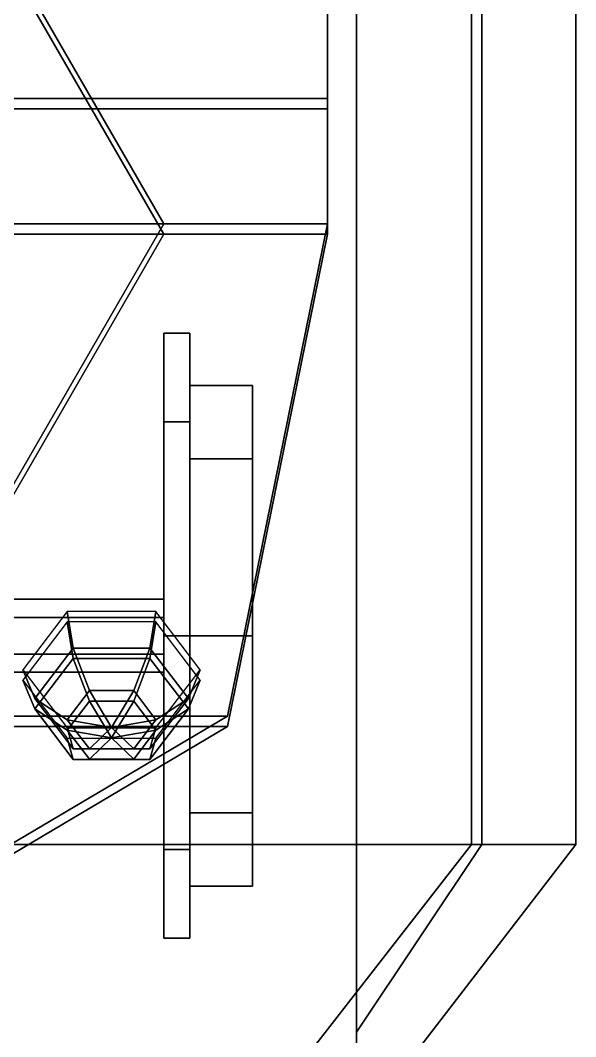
# Model space of a CAD drawing. Header units: millimetres. Extents: x -1.5 to 3, y -8.1 to 12.
# Drawn here: x 0.435 to 1.5, y -6.469 to -4.52 of the extents above; entities that cross this region are included whole.
import ezdxf

# ---------------------------------------------------------------- set-up
doc = ezdxf.new("R2010")
doc.units = ezdxf.units.MM
doc.layers.add('turret', color=2, linetype='Continuous')
doc.layers.add('wheels', color=2, linetype='Continuous')

msp = doc.modelspace()

# ---------------------------------------------------------------- linework, layer by layer
for points in [[(1.08, 6.75, 16.59), (1.08, -6.75, 16.59), (-1.08, -6.75, 16.59), (-1.08, 6.75, 16.59)], [(1.08, 6.75, 0.89), (1.08, -6.75, 0.89), (-1.08, -6.75, 0.89), (-1.08, 6.75, 0.89)], [(1.08, 6.75, -25.61), (1.08, -6.75, -25.61), (-1.08, -6.75, -25.61), (-1.08, 6.75, -25.61)], [(-1.3, -6.1, 1.37), (1.3, -6.1, 1.37), (1.3, 1.85, 1.37), (-1.3, 1.85, 1.37)], [(1.5, -6.1, 18.3), (1.5, -6.1, 17.04), (1.5, -1.22, 17.04), (1.5, -1.22, 18.3)], [(1.5, -6.1, -23.9), (1.5, -6.1, -25.16), (1.5, -1.22, -25.16), (1.5, -1.22, -23.9)], [(1.3, -1.54, 2.6), (1.3, -1.54, 1.37), (1.3, -6.1, 1.37), (1.3, -6.1, 2.6)], [(1.3, -1.54, 2.6), (1.3, -6.1, 2.6), (1.5, -6.1, 2.6), (1.5, -1.54, 2.6)], [(1.5, -6.1, 2.6), (1.5, -6.1, 1.34), (1.5, -1.54, 1.34), (1.5, -1.54, 2.6)], [(-1.3, -6.1, 17.07), (1.3, -6.1, 17.07), (1.3, -2.72, 17.07), (-1.3, -2.72, 17.07)], [(-1.3, -6.1, -25.13), (1.3, -6.1, -25.13), (1.3, -2.72, -25.13), (-1.3, -2.72, -25.13)], [(1.3, -2.72, 18.3), (1.3, -2.72, 17.07), (1.3, -6.1, 17.07), (1.3, -6.1, 18.3)], [(1.3, -2.72, 18.3), (1.3, -6.1, 18.3), (1.5, -6.1, 18.3), (1.5, -2.72, 18.3)], [(1.3, -2.72, -23.9), (1.3, -6.1, -23.9), (1.5, -6.1, -23.9), (1.5, -2.72, -23.9)], [(1.3, -2.72, -23.9), (1.3, -2.72, -25.13), (1.3, -6.1, -25.13), (1.3, -6.1, -23.9)], [(1.08, -3.23, 15.87), (1.08, -6.46, 15.87), (1.08, -6.646, 17.04), (1.08, -3.23, 17.04)], [(1.32, -3.23, 15.87), (1.32, -6.1, 15.87), (1.08, -6.46, 15.87), (1.08, -3.23, 15.87)], [(1.08, -3.23, 0.17), (1.08, -6.46, 0.17), (1.08, -6.646, 1.34), (1.08, -3.23, 1.34)], [(1.32, -3.23, 0.17), (1.32, -6.1, 0.17), (1.08, -6.46, 0.17), (1.08, -3.23, 0.17)], [(1.32, -3.23, -26.33), (1.32, -6.1, -26.33), (1.08, -6.46, -26.33), (1.08, -3.23, -26.33)], [(1.08, -3.23, -26.33), (1.08, -6.46, -26.33), (1.08, -6.646, -25.16), (1.08, -3.23, -25.16)], [(1.5, -6.1, 17.04), (1.32, -6.1, 15.87), (1.32, -3.23, 15.87), (1.5, -3.23, 17.04)], [(1.5, -6.1, 1.34), (1.32, -6.1, 0.17), (1.32, -3.23, 0.17), (1.5, -3.23, 1.34)], [(1.5, -6.1, -25.16), (1.32, -6.1, -26.33), (1.32, -3.23, -26.33), (1.5, -3.23, -25.16)], [(-0.95, -6.55, 17.07), (0.95, -6.55, 17.07), (1.3, -6.1, 17.07), (-1.3, -6.1, 17.07)], [(-0.95, -6.55, 1.37), (0.95, -6.55, 1.37), (1.3, -6.1, 1.37), (-1.3, -6.1, 1.37)], [(-0.95, -6.55, -25.13), (0.95, -6.55, -25.13), (1.3, -6.1, -25.13), (-1.3, -6.1, -25.13)], [(1.3, -6.1, 18.3), (1.3, -6.1, 17.07), (0.95, -6.55, 17.07), (0.95, -6.55, 18.3)], [(1.3, -6.1, 18.3), (0.95, -6.55, 18.3), (1, -6.75, 18.3), (1.5, -6.1, 18.3)], [(1.3, -6.1, 2.6), (1.3, -6.1, 1.37), (0.95, -6.55, 1.37), (0.95, -6.55, 2.6)], [(1.3, -6.1, 2.6), (0.95, -6.55, 2.6), (1, -6.75, 2.6), (1.5, -6.1, 2.6)], [(1.3, -6.1, -23.9), (1.3, -6.1, -25.13), (0.95, -6.55, -25.13), (0.95, -6.55, -23.9)], [(1.3, -6.1, -23.9), (0.95, -6.55, -23.9), (1, -6.75, -23.9), (1.5, -6.1, -23.9)], [(1, -6.75, 17.04), (1.5, -6.1, 17.04), (1.5, -6.1, 18.3), (1, -6.75, 18.3)], [(1, -6.75, 1.34), (1.5, -6.1, 1.34), (1.5, -6.1, 2.6), (1, -6.75, 2.6)], [(1, -6.75, -25.16), (1.5, -6.1, -25.16), (1.5, -6.1, -23.9), (1, -6.75, -23.9)], [(1.08, -6.646, 17.04), (1.08, -6.46, 15.87), (1.32, -6.1, 15.87), (1.5, -6.1, 17.04)], [(1.08, -6.646, 1.34), (1.08, -6.46, 0.17), (1.32, -6.1, 0.17), (1.5, -6.1, 1.34)], [(1.08, -6.646, -25.16), (1.08, -6.46, -26.33), (1.32, -6.1, -26.33), (1.5, -6.1, -25.16)]]:
    msp.add_3dface(points)
at = {"layer": 'turret'}
for points in [[(-1.024, -3.814, 3.514), (-1.024, -4.67, 3.414), (1.024, -4.67, 3.414), (1.024, -3.814, 3.514)], [(1.024, -3.814, 3.514), (1.024, -4.67, 3.414), (-1.024, -4.67, 3.414), (-1.024, -3.814, 3.514)], [(1.024, -3.814, 3.514), (1.024, -4.91, 3.386), (1.024, -4.91, 1.53), (1.024, -3.942, 1.53)], [(1.024, -3.942, 1.53), (1.024, -4.91, 1.53), (1.024, -4.91, 3.386), (1.024, -3.814, 3.514)], [(1.024, -3.834, -22.986), (1.024, -4.69, -23.086), (-1.024, -4.69, -23.086), (-1.024, -3.834, -22.986)], [(-1.024, -3.834, -22.986), (-1.024, -4.69, -23.086), (1.024, -4.69, -23.086), (1.024, -3.834, -22.986)], [(1.024, -3.962, -24.97), (1.024, -4.93, -24.97), (1.024, -4.93, -23.114), (1.024, -3.834, -22.986)], [(1.024, -3.834, -22.986), (1.024, -4.93, -23.114), (1.024, -4.93, -24.97), (1.024, -3.962, -24.97)], [(-1.024, -3.942, 1.53), (-1.024, -4.91, 1.53), (1.024, -4.91, 1.53), (1.024, -3.942, 1.53)], [(1.024, -3.942, 1.53), (1.024, -4.91, 1.53), (-1.024, -4.91, 1.53), (-1.024, -3.942, 1.53)], [(1.024, -3.962, -24.97), (1.024, -4.93, -24.97), (-1.024, -4.93, -24.97), (-1.024, -3.962, -24.97)], [(-1.024, -3.962, -24.97), (-1.024, -4.93, -24.97), (1.024, -4.93, -24.97), (1.024, -3.962, -24.97)], [(0.71, -4.91, 1.37), (0.355, -4.2951, 1.37), (0.355, -4.2951, 1.53), (0.71, -4.91, 1.53)], [(0.71, -4.93, -25.13), (0.355, -4.3151, -25.13), (0.355, -4.3151, -24.97), (0.71, -4.93, -24.97)], [(1.024, -4.67, 3.414), (1.024, -4.91, 3.386), (0.136, -4.91, 3.386), (0.136, -4.67, 3.414)], [(0.136, -4.67, 3.414), (0.136, -4.91, 3.386), (1.024, -4.91, 3.386), (1.024, -4.67, 3.414)], [(0.136, -4.69, -23.086), (0.136, -4.93, -23.114), (1.024, -4.93, -23.114), (1.024, -4.69, -23.086)], [(1.024, -4.69, -23.086), (1.024, -4.93, -23.114), (0.136, -4.93, -23.114), (0.136, -4.69, -23.086)], [(-1.024, -4.91, 1.53), (-0.832, -5.854, 1.53), (0.832, -5.854, 1.53), (1.024, -4.91, 1.53)], [(1.024, -4.91, 1.53), (0.832, -5.854, 1.53), (-0.832, -5.854, 1.53), (-1.024, -4.91, 1.53)], [(1.024, -4.91, 3.386), (0.832, -5.854, 2.57), (0.136, -5.854, 2.57), (0.136, -4.91, 3.386)], [(0.136, -4.91, 3.386), (0.136, -5.854, 2.57), (0.832, -5.854, 2.57), (1.024, -4.91, 3.386)], [(0.355, -5.5249, 1.37), (0.71, -4.91, 1.37), (0.71, -4.91, 1.53), (0.355, -5.5249, 1.53)], [(1.024, -4.91, 1.53), (0.832, -5.854, 1.53), (0.832, -5.854, 2.57), (1.024, -4.91, 3.386)], [(1.024, -4.91, 3.386), (0.832, -5.854, 2.57), (0.832, -5.854, 1.53), (1.024, -4.91, 1.53)], [(1.024, -4.91, 3.386), (0.832, -5.854, 2.57), (0.832, -5.854, 1.53), (1.024, -4.91, 1.53)], [(1.024, -4.91, 1.53), (0.832, -5.854, 1.53), (0.832, -5.854, 2.57), (1.024, -4.91, 3.386)], [(1.024, -4.93, -24.97), (0.832, -5.874, -24.97), (-0.832, -5.874, -24.97), (-1.024, -4.93, -24.97)], [(-1.024, -4.93, -24.97), (-0.832, -5.874, -24.97), (0.832, -5.874, -24.97), (1.024, -4.93, -24.97)], [(0.136, -4.93, -23.114), (0.136, -5.874, -23.93), (0.832, -5.874, -23.93), (1.024, -4.93, -23.114)], [(1.024, -4.93, -23.114), (0.832, -5.874, -23.93), (0.136, -5.874, -23.93), (0.136, -4.93, -23.114)], [(0.355, -5.5449, -25.13), (0.71, -4.93, -25.13), (0.71, -4.93, -24.97), (0.355, -5.5449, -24.97)], [(1.024, -4.93, -24.97), (0.832, -5.874, -24.97), (0.832, -5.874, -23.93), (1.024, -4.93, -23.114)], [(1.024, -4.93, -23.114), (0.832, -5.874, -23.93), (0.832, -5.874, -24.97), (1.024, -4.93, -24.97)], [(1.024, -4.93, -23.114), (0.832, -5.874, -23.93), (0.832, -5.874, -24.97), (1.024, -4.93, -24.97)], [(1.024, -4.93, -24.97), (0.832, -5.874, -24.97), (0.832, -5.874, -23.93), (1.024, -4.93, -23.114)], [(0.5364, -5.7238, 2.7901), (0.525, -5.6534, 2.7385), (0.44, -5.765, 2.6425), (0.4628, -5.8204, 2.7069)], [(0.6836, -5.7238, 2.7901), (0.695, -5.6534, 2.7385), (0.525, -5.6534, 2.7385), (0.5364, -5.7238, 2.7901)], [(0.7572, -5.8204, 2.7069), (0.78, -5.765, 2.6425), (0.695, -5.6534, 2.7385), (0.6836, -5.7238, 2.7901)], [(0.5364, -5.7438, -23.7099), (0.525, -5.6734, -23.7615), (0.44, -5.785, -23.8575), (0.4628, -5.8404, -23.7931)], [(0.6836, -5.7438, -23.7099), (0.695, -5.6734, -23.7615), (0.525, -5.6734, -23.7615), (0.5364, -5.7438, -23.7099)], [(0.7572, -5.8404, -23.7931), (0.78, -5.785, -23.8575), (0.695, -5.6734, -23.7615), (0.6836, -5.7438, -23.7099)], [(0.5675, -5.8052, 2.8021), (0.5364, -5.7238, 2.7901), (0.4628, -5.8204, 2.7069), (0.525, -5.861, 2.7541)], [(0.6525, -5.8052, 2.8021), (0.6836, -5.7238, 2.7901), (0.5364, -5.7238, 2.7901), (0.5675, -5.8052, 2.8021)], [(0.695, -5.861, 2.7541), (0.7572, -5.8204, 2.7069), (0.6836, -5.7238, 2.7901), (0.6525, -5.8052, 2.8021)], [(0.5675, -5.8252, -23.6979), (0.5364, -5.7438, -23.7099), (0.4628, -5.8404, -23.7931), (0.525, -5.881, -23.7459)], [(0.6525, -5.8252, -23.6979), (0.6836, -5.7438, -23.7099), (0.5364, -5.7438, -23.7099), (0.5675, -5.8252, -23.6979)], [(0.695, -5.881, -23.7459), (0.7572, -5.8404, -23.7931), (0.6836, -5.7438, -23.7099), (0.6525, -5.8252, -23.6979)], [(0.4628, -5.8204, 2.7069), (0.44, -5.765, 2.6425), (0.525, -5.8766, 2.5465), (0.5364, -5.9171, 2.6238)], [(0.6836, -5.9171, 2.6238), (0.695, -5.8766, 2.5465), (0.78, -5.765, 2.6425), (0.7572, -5.8204, 2.7069)], [(0.4628, -5.8404, -23.7931), (0.44, -5.785, -23.8575), (0.525, -5.8966, -23.9535), (0.5364, -5.9371, -23.8762)], [(0.6836, -5.9371, -23.8762), (0.695, -5.8966, -23.9535), (0.78, -5.785, -23.8575), (0.7572, -5.8404, -23.7931)], [(0.61, -5.8759, 2.7714), (0.5675, -5.8052, 2.8021), (0.525, -5.861, 2.7541), (0.61, -5.8759, 2.7714)], [(0.61, -5.8759, 2.7714), (0.6525, -5.8052, 2.8021), (0.5675, -5.8052, 2.8021), (0.61, -5.8759, 2.7714)], [(0.61, -5.8759, 2.7714), (0.695, -5.861, 2.7541), (0.6525, -5.8052, 2.8021), (0.61, -5.8759, 2.7714)], [(0.525, -5.861, 2.7541), (0.4628, -5.8204, 2.7069), (0.5364, -5.9171, 2.6238), (0.5675, -5.9168, 2.7061)], [(0.61, -5.8959, -23.7286), (0.5675, -5.8252, -23.6979), (0.525, -5.881, -23.7459), (0.61, -5.8959, -23.7286)], [(0.61, -5.8959, -23.7286), (0.6525, -5.8252, -23.6979), (0.5675, -5.8252, -23.6979), (0.61, -5.8959, -23.7286)], [(0.61, -5.8959, -23.7286), (0.695, -5.881, -23.7459), (0.6525, -5.8252, -23.6979), (0.61, -5.8959, -23.7286)], [(0.6525, -5.9168, 2.7061), (0.6836, -5.9171, 2.6238), (0.7572, -5.8204, 2.7069), (0.695, -5.861, 2.7541)], [(0.525, -5.881, -23.7459), (0.4628, -5.8404, -23.7931), (0.5364, -5.9371, -23.8762), (0.5675, -5.9368, -23.7939)], [(0.6525, -5.9368, -23.7939), (0.6836, -5.9371, -23.8762), (0.7572, -5.8404, -23.7931), (0.695, -5.881, -23.7459)], [(-0.832, -5.854, 1.53), (-0.4, -6.11, 1.53), (0.4, -6.11, 1.53), (0.832, -5.854, 1.53)], [(0.832, -5.854, 2.57), (0.4, -6.11, 2.354), (-0.4, -6.11, 2.354), (-0.832, -5.854, 2.57)], [(-0.832, -5.854, 2.57), (-0.4, -6.11, 2.354), (0.4, -6.11, 2.354), (0.832, -5.854, 2.57)], [(0.4, -6.11, 1.53), (0.832, -5.854, 1.53), (0.832, -5.854, 2.57), (0.4, -6.11, 2.354)], [(0.4, -6.11, 2.354), (0.832, -5.854, 2.57), (0.832, -5.854, 1.53), (0.4, -6.11, 1.53)], [(0.4, -6.11, 2.354), (0.832, -5.854, 2.57), (0.832, -5.854, 1.53), (0.4, -6.11, 1.53)], [(0.4, -6.11, 1.53), (0.832, -5.854, 1.53), (0.832, -5.854, 2.57), (0.4, -6.11, 2.354)], [(0.61, -5.8759, 2.7714), (0.525, -5.861, 2.7541), (0.5675, -5.9168, 2.7061), (0.61, -5.8759, 2.7714)], [(0.61, -5.8759, 2.7714), (0.6525, -5.9168, 2.7061), (0.695, -5.861, 2.7541), (0.61, -5.8759, 2.7714)], [(-0.832, -5.874, -24.97), (-0.4, -6.13, -24.97), (0.4, -6.13, -24.97), (0.832, -5.874, -24.97)], [(-0.832, -5.874, -23.93), (-0.4, -6.13, -24.146), (0.4, -6.13, -24.146), (0.832, -5.874, -23.93)], [(0.832, -5.874, -23.93), (0.4, -6.13, -24.146), (-0.4, -6.13, -24.146), (-0.832, -5.874, -23.93)], [(0.4, -6.13, -24.97), (0.832, -5.874, -24.97), (0.832, -5.874, -23.93), (0.4, -6.13, -24.146)], [(0.4, -6.13, -24.146), (0.832, -5.874, -23.93), (0.832, -5.874, -24.97), (0.4, -6.13, -24.97)], [(0.4, -6.13, -24.146), (0.832, -5.874, -23.93), (0.832, -5.874, -24.97), (0.4, -6.13, -24.97)], [(0.4, -6.13, -24.97), (0.832, -5.874, -24.97), (0.832, -5.874, -23.93), (0.4, -6.13, -24.146)], [(0.5364, -5.9171, 2.6238), (0.525, -5.8766, 2.5465), (0.695, -5.8766, 2.5465), (0.6836, -5.9171, 2.6238)], [(0.61, -5.8959, -23.7286), (0.525, -5.881, -23.7459), (0.5675, -5.9368, -23.7939), (0.61, -5.8959, -23.7286)], [(0.61, -5.8759, 2.7714), (0.5675, -5.9168, 2.7061), (0.6525, -5.9168, 2.7061), (0.61, -5.8759, 2.7714)], [(0.61, -5.8959, -23.7286), (0.6525, -5.9368, -23.7939), (0.695, -5.881, -23.7459), (0.61, -5.8959, -23.7286)], [(0.5364, -5.9371, -23.8762), (0.525, -5.8966, -23.9535), (0.695, -5.8966, -23.9535), (0.6836, -5.9371, -23.8762)], [(0.61, -5.8959, -23.7286), (0.5675, -5.9368, -23.7939), (0.6525, -5.9368, -23.7939), (0.61, -5.8959, -23.7286)], [(0.5675, -5.9168, 2.7061), (0.5364, -5.9171, 2.6238), (0.6836, -5.9171, 2.6238), (0.6525, -5.9168, 2.7061)], [(0.5675, -5.9368, -23.7939), (0.5364, -5.9371, -23.8762), (0.6836, -5.9371, -23.8762), (0.6525, -5.9368, -23.7939)]]:
    msp.add_3dface(points, dxfattribs=at)
at = {"layer": 'wheels'}
for points in [[(0.71, -6.1101, 16.6401), (0.71, -5.12, 16.23), (0.71, -5.2899, 15.8199), (0.71, -6.28, 16.23)], [(0.76, -5.2899, 16.6401), (0.76, -5.12, 16.23), (0.71, -5.12, 16.23), (0.71, -5.2899, 16.6401)], [(0.71, -5.7, 16.81), (0.71, -5.2899, 16.6401), (0.71, -5.12, 16.23), (0.71, -6.1101, 16.6401)], [(0.76, -5.12, 16.23), (0.76, -5.2899, 15.8199), (0.71, -5.2899, 15.8199), (0.71, -5.12, 16.23)], [(0.71, -5.7, 1.11), (0.71, -5.2899, 0.9401), (0.71, -5.12, 0.53), (0.71, -6.1101, 0.9401)], [(0.71, -6.1101, 0.9401), (0.71, -5.12, 0.53), (0.71, -5.2899, 0.1199), (0.71, -6.28, 0.53)], [(0.76, -5.2899, 0.9401), (0.76, -5.12, 0.53), (0.71, -5.12, 0.53), (0.71, -5.2899, 0.9401)], [(0.76, -5.12, 0.53), (0.76, -5.2899, 0.1199), (0.71, -5.2899, 0.1199), (0.71, -5.12, 0.53)], [(0.71, -5.7, -25.39), (0.71, -5.2899, -25.5599), (0.71, -5.12, -25.97), (0.71, -6.1101, -25.5599)], [(0.71, -6.1101, -25.5599), (0.71, -5.12, -25.97), (0.71, -5.2899, -26.3801), (0.71, -6.28, -25.97)], [(0.76, -5.12, -25.97), (0.76, -5.2899, -26.3801), (0.71, -5.2899, -26.3801), (0.71, -5.12, -25.97)], [(0.76, -5.2899, -25.5599), (0.76, -5.12, -25.97), (0.71, -5.12, -25.97), (0.71, -5.2899, -25.5599)], [(0.76, -5.12, 16.23), (0.76, -6.1101, 16.6401), (0.76, -6.28, 16.23), (0.76, -5.2899, 15.8199)], [(0.76, -5.2899, 16.6401), (0.76, -5.7, 16.81), (0.76, -6.1101, 16.6401), (0.76, -5.12, 16.23)], [(0.76, -5.2899, 0.9401), (0.76, -5.7, 1.11), (0.76, -6.1101, 0.9401), (0.76, -5.12, 0.53)], [(0.76, -5.12, 0.53), (0.76, -6.1101, 0.9401), (0.76, -6.28, 0.53), (0.76, -5.2899, 0.1199)], [(0.76, -5.2899, -25.5599), (0.76, -5.7, -25.39), (0.76, -6.1101, -25.5599), (0.76, -5.12, -25.97)], [(0.76, -5.12, -25.97), (0.76, -6.1101, -25.5599), (0.76, -6.28, -25.97), (0.76, -5.2899, -26.3801)], [(0.88, -5.3606, 16.5694), (0.88, -5.22, 16.23), (0.76, -5.22, 16.23), (0.76, -5.3606, 16.5694)], [(0.88, -5.22, 16.23), (0.88, -5.3606, 15.8906), (0.76, -5.3606, 15.8906), (0.76, -5.22, 16.23)], [(0.88, -5.3606, 0.8694), (0.88, -5.22, 0.53), (0.76, -5.22, 0.53), (0.76, -5.3606, 0.8694)], [(0.88, -5.22, 0.53), (0.88, -5.3606, 0.1906), (0.76, -5.3606, 0.1906), (0.76, -5.22, 0.53)], [(0.88, -5.22, -25.97), (0.88, -5.3606, -26.3094), (0.76, -5.3606, -26.3094), (0.76, -5.22, -25.97)], [(0.88, -5.3606, -25.6306), (0.88, -5.22, -25.97), (0.76, -5.22, -25.97), (0.76, -5.3606, -25.6306)], [(0.88, -6.18, 16.23), (0.88, -5.3606, 15.8906), (0.88, -5.22, 16.23), (0.88, -6.0394, 16.5694)], [(0.88, -6.0394, 16.5694), (0.88, -5.22, 16.23), (0.88, -5.3606, 16.5694), (0.88, -5.7, 16.71)], [(0.88, -6.0394, 0.8694), (0.88, -5.22, 0.53), (0.88, -5.3606, 0.8694), (0.88, -5.7, 1.01)], [(0.88, -6.18, 0.53), (0.88, -5.3606, 0.1906), (0.88, -5.22, 0.53), (0.88, -6.0394, 0.8694)], [(0.88, -6.0394, -25.6306), (0.88, -5.22, -25.97), (0.88, -5.3606, -25.6306), (0.88, -5.7, -25.49)], [(0.88, -6.18, -25.97), (0.88, -5.3606, -26.3094), (0.88, -5.22, -25.97), (0.88, -6.0394, -25.6306)], [(0.71, -6.28, 16.23), (0.71, -5.2899, 15.8199), (0.71, -5.7, 15.65), (0.71, -6.1101, 15.8199)], [(0.76, -5.2899, 15.8199), (0.76, -5.7, 15.65), (0.71, -5.7, 15.65), (0.71, -5.2899, 15.8199)], [(0.76, -5.7, 16.81), (0.76, -5.2899, 16.6401), (0.71, -5.2899, 16.6401), (0.71, -5.7, 16.81)], [(0.71, -6.28, 0.53), (0.71, -5.2899, 0.1199), (0.71, -5.7, -0.05), (0.71, -6.1101, 0.1199)], [(0.76, -5.2899, 0.1199), (0.76, -5.7, -0.05), (0.71, -5.7, -0.05), (0.71, -5.2899, 0.1199)], [(0.76, -5.7, 1.11), (0.76, -5.2899, 0.9401), (0.71, -5.2899, 0.9401), (0.71, -5.7, 1.11)], [(0.71, -6.28, -25.97), (0.71, -5.2899, -26.3801), (0.71, -5.7, -26.55), (0.71, -6.1101, -26.3801)], [(0.76, -5.2899, -26.3801), (0.76, -5.7, -26.55), (0.71, -5.7, -26.55), (0.71, -5.2899, -26.3801)], [(0.76, -5.7, -25.39), (0.76, -5.2899, -25.5599), (0.71, -5.2899, -25.5599), (0.71, -5.7, -25.39)], [(0.76, -5.2899, 15.8199), (0.76, -6.28, 16.23), (0.76, -6.1101, 15.8199), (0.76, -5.7, 15.65)], [(0.76, -5.2899, 0.1199), (0.76, -6.28, 0.53), (0.76, -6.1101, 0.1199), (0.76, -5.7, -0.05)], [(0.76, -5.2899, -26.3801), (0.76, -6.28, -25.97), (0.76, -6.1101, -26.3801), (0.76, -5.7, -26.55)], [(0.88, -5.3606, 15.8906), (0.88, -5.7, 15.75), (0.76, -5.7, 15.75), (0.76, -5.3606, 15.8906)], [(0.88, -5.7, 16.71), (0.88, -5.3606, 16.5694), (0.76, -5.3606, 16.5694), (0.76, -5.7, 16.71)], [(0.88, -5.3606, 0.1906), (0.88, -5.7, 0.05), (0.76, -5.7, 0.05), (0.76, -5.3606, 0.1906)], [(0.88, -5.7, 1.01), (0.88, -5.3606, 0.8694), (0.76, -5.3606, 0.8694), (0.76, -5.7, 1.01)], [(0.88, -5.3606, -26.3094), (0.88, -5.7, -26.45), (0.76, -5.7, -26.45), (0.76, -5.3606, -26.3094)], [(0.88, -5.7, -25.49), (0.88, -5.3606, -25.6306), (0.76, -5.3606, -25.6306), (0.76, -5.7, -25.49)], [(0.88, -6.0394, 15.8906), (0.88, -5.7, 15.75), (0.88, -5.3606, 15.8906), (0.88, -6.18, 16.23)], [(0.88, -6.0394, 0.1906), (0.88, -5.7, 0.05), (0.88, -5.3606, 0.1906), (0.88, -6.18, 0.53)], [(0.88, -6.0394, -26.3094), (0.88, -5.7, -26.45), (0.88, -5.3606, -26.3094), (0.88, -6.18, -25.97)], [(-0.71, -5.665, 16.1694), (-0.71, -5.63, 16.23), (0.71, -5.63, 16.23), (0.71, -5.665, 16.1694)], [(-0.71, -5.63, 16.23), (-0.71, -5.665, 16.2906), (0.71, -5.665, 16.2906), (0.71, -5.63, 16.23)], [(-0.71, -5.63, 0.53), (-0.71, -5.665, 0.5906), (0.71, -5.665, 0.5906), (0.71, -5.63, 0.53)], [(-0.71, -5.665, 0.4694), (-0.71, -5.63, 0.53), (0.71, -5.63, 0.53), (0.71, -5.665, 0.4694)], [(-0.71, -5.63, -25.97), (-0.71, -5.665, -25.9094), (0.71, -5.665, -25.9094), (0.71, -5.63, -25.97)], [(-0.71, -5.665, -26.0306), (-0.71, -5.63, -25.97), (0.71, -5.63, -25.97), (0.71, -5.665, -26.0306)], [(-0.71, -5.735, 16.1694), (-0.71, -5.665, 16.1694), (0.71, -5.665, 16.1694), (0.71, -5.735, 16.1694)], [(-0.71, -5.665, 16.2906), (-0.71, -5.735, 16.2906), (0.71, -5.735, 16.2906), (0.71, -5.665, 16.2906)], [(-0.71, -5.665, 0.5906), (-0.71, -5.735, 0.5906), (0.71, -5.735, 0.5906), (0.71, -5.665, 0.5906)], [(-0.71, -5.735, 0.4694), (-0.71, -5.665, 0.4694), (0.71, -5.665, 0.4694), (0.71, -5.735, 0.4694)], [(-0.71, -5.665, -25.9094), (-0.71, -5.735, -25.9094), (0.71, -5.735, -25.9094), (0.71, -5.665, -25.9094)], [(-0.71, -5.735, -26.0306), (-0.71, -5.665, -26.0306), (0.71, -5.665, -26.0306), (0.71, -5.735, -26.0306)], [(0.76, -5.7, 15.65), (0.76, -6.1101, 15.8199), (0.71, -6.1101, 15.8199), (0.71, -5.7, 15.65)], [(0.76, -6.1101, 16.6401), (0.76, -5.7, 16.81), (0.71, -5.7, 16.81), (0.71, -6.1101, 16.6401)], [(0.76, -6.1101, 0.9401), (0.76, -5.7, 1.11), (0.71, -5.7, 1.11), (0.71, -6.1101, 0.9401)], [(0.76, -5.7, -0.05), (0.76, -6.1101, 0.1199), (0.71, -6.1101, 0.1199), (0.71, -5.7, -0.05)], [(0.76, -6.1101, -25.5599), (0.76, -5.7, -25.39), (0.71, -5.7, -25.39), (0.71, -6.1101, -25.5599)], [(0.76, -5.7, -26.55), (0.76, -6.1101, -26.3801), (0.71, -6.1101, -26.3801), (0.71, -5.7, -26.55)], [(0.88, -5.7, 15.75), (0.88, -6.0394, 15.8906), (0.76, -6.0394, 15.8906), (0.76, -5.7, 15.75)], [(0.88, -6.0394, 16.5694), (0.88, -5.7, 16.71), (0.76, -5.7, 16.71), (0.76, -6.0394, 16.5694)], [(0.88, -6.0394, 0.8694), (0.88, -5.7, 1.01), (0.76, -5.7, 1.01), (0.76, -6.0394, 0.8694)], [(0.88, -5.7, 0.05), (0.88, -6.0394, 0.1906), (0.76, -6.0394, 0.1906), (0.76, -5.7, 0.05)], [(0.88, -6.0394, -25.6306), (0.88, -5.7, -25.49), (0.76, -5.7, -25.49), (0.76, -6.0394, -25.6306)], [(0.88, -5.7, -26.45), (0.88, -6.0394, -26.3094), (0.76, -6.0394, -26.3094), (0.76, -5.7, -26.45)], [(-0.71, -5.77, 16.23), (-0.71, -5.735, 16.1694), (0.71, -5.735, 16.1694), (0.71, -5.77, 16.23)], [(-0.71, -5.735, 16.2906), (-0.71, -5.77, 16.23), (0.71, -5.77, 16.23), (0.71, -5.735, 16.2906)], [(-0.71, -5.735, 0.5906), (-0.71, -5.77, 0.53), (0.71, -5.77, 0.53), (0.71, -5.735, 0.5906)], [(-0.71, -5.77, 0.53), (-0.71, -5.735, 0.4694), (0.71, -5.735, 0.4694), (0.71, -5.77, 0.53)], [(-0.71, -5.735, -25.9094), (-0.71, -5.77, -25.97), (0.71, -5.77, -25.97), (0.71, -5.735, -25.9094)], [(-0.71, -5.77, -25.97), (-0.71, -5.735, -26.0306), (0.71, -5.735, -26.0306), (0.71, -5.77, -25.97)], [(0.88, -6.18, 16.23), (0.88, -6.0394, 16.5694), (0.76, -6.0394, 16.5694), (0.76, -6.18, 16.23)], [(0.88, -6.0394, 15.8906), (0.88, -6.18, 16.23), (0.76, -6.18, 16.23), (0.76, -6.0394, 15.8906)], [(0.88, -6.18, 0.53), (0.88, -6.0394, 0.8694), (0.76, -6.0394, 0.8694), (0.76, -6.18, 0.53)], [(0.88, -6.0394, 0.1906), (0.88, -6.18, 0.53), (0.76, -6.18, 0.53), (0.76, -6.0394, 0.1906)], [(0.88, -6.0394, -26.3094), (0.88, -6.18, -25.97), (0.76, -6.18, -25.97), (0.76, -6.0394, -26.3094)], [(0.88, -6.18, -25.97), (0.88, -6.0394, -25.6306), (0.76, -6.0394, -25.6306), (0.76, -6.18, -25.97)], [(0.76, -6.28, 16.23), (0.76, -6.1101, 16.6401), (0.71, -6.1101, 16.6401), (0.71, -6.28, 16.23)], [(0.76, -6.1101, 15.8199), (0.76, -6.28, 16.23), (0.71, -6.28, 16.23), (0.71, -6.1101, 15.8199)], [(0.76, -6.28, 0.53), (0.76, -6.1101, 0.9401), (0.71, -6.1101, 0.9401), (0.71, -6.28, 0.53)], [(0.76, -6.1101, 0.1199), (0.76, -6.28, 0.53), (0.71, -6.28, 0.53), (0.71, -6.1101, 0.1199)], [(0.76, -6.1101, -26.3801), (0.76, -6.28, -25.97), (0.71, -6.28, -25.97), (0.71, -6.1101, -26.3801)], [(0.76, -6.28, -25.97), (0.76, -6.1101, -25.5599), (0.71, -6.1101, -25.5599), (0.71, -6.28, -25.97)]]:
    msp.add_3dface(points, dxfattribs=at)

doc.saveas('drawing.dxf')
